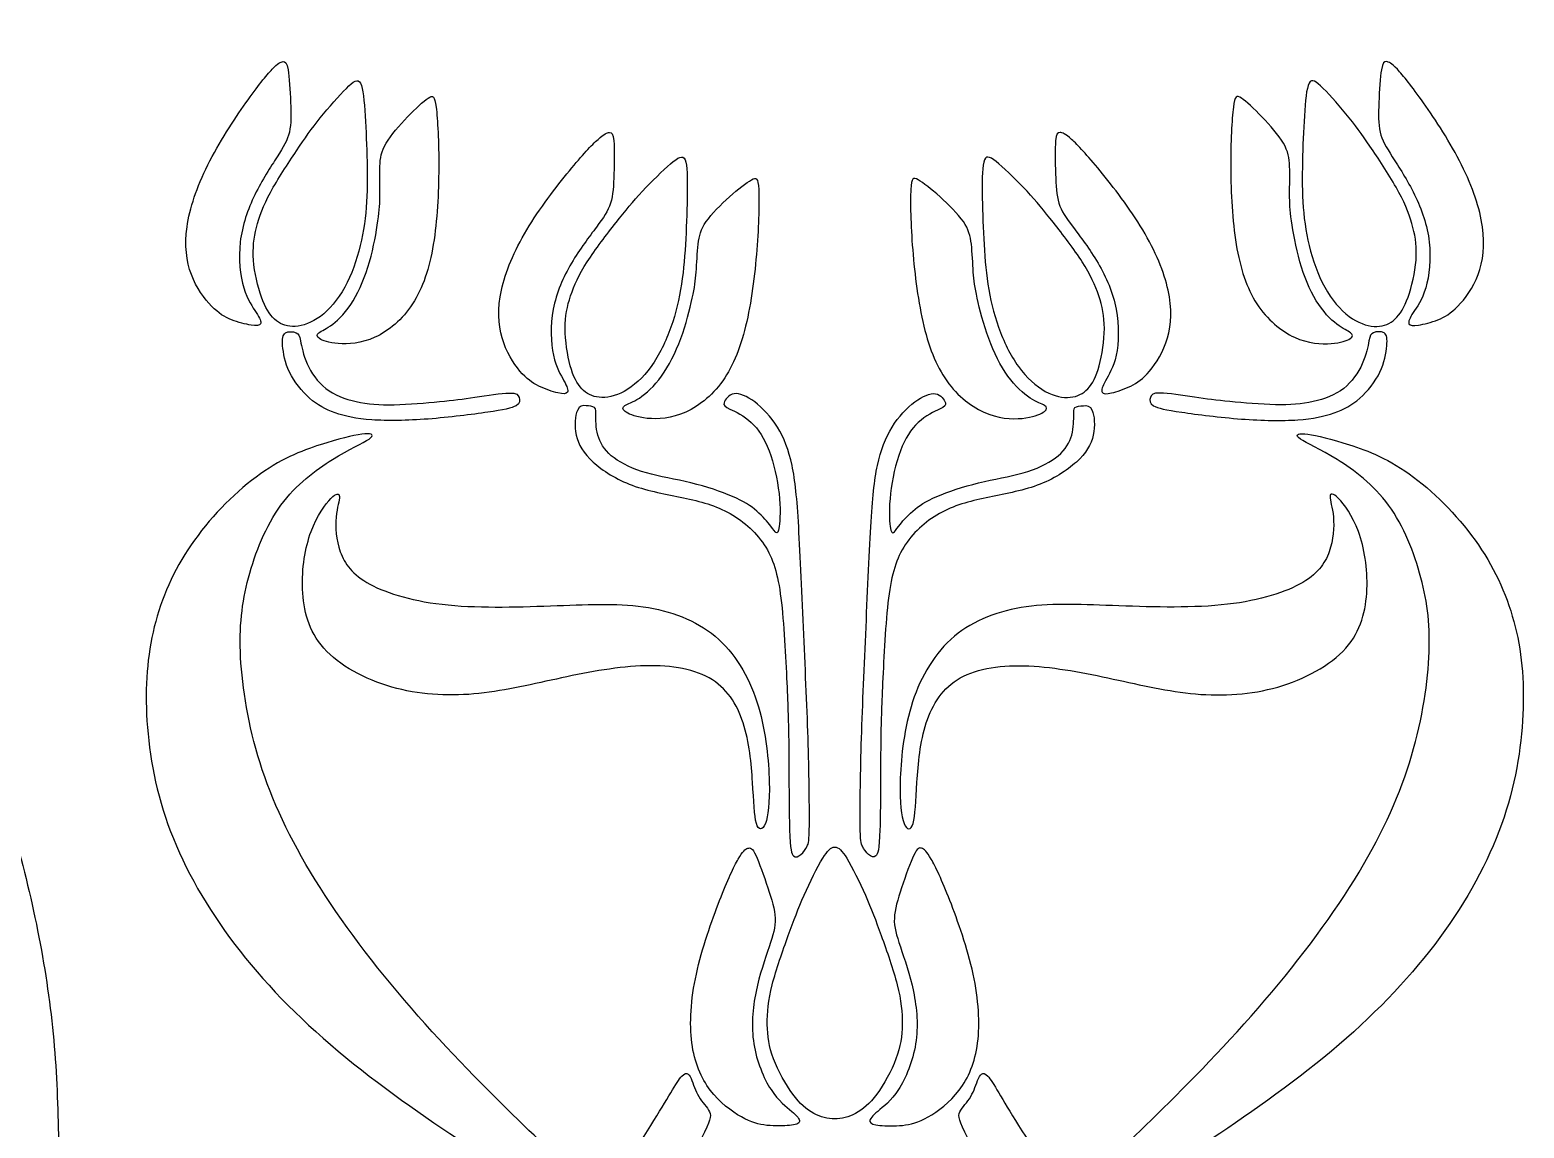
# Model space of a CAD drawing. Header units: millimetres. Extents: x -100 to 100, y -108 to 99.
# Drawn here: x -25.76 to -4.62, y 47.65 to 63.18 of the extents above; entities that cross this region are included whole.
import ezdxf

# ---------------------------------------------------------------- set-up
doc = ezdxf.new("R2010")
doc.units = ezdxf.units.MM
doc.header["$MEASUREMENT"] = 0

msp = doc.modelspace()

# ---------------------------------------------------------------- linework, layer by layer
at = {"color": 5, "linetype": 'ByBlock', "lineweight": -2}
msp.add_rational_spline([(-25.348, 47.388), (-25.348, 63.184), (-41.145, 63.184), (-56.941, 63.184), (-56.941, 47.388), (-56.941, 31.591), (-41.145, 31.591), (-25.348, 31.591), (-25.348, 47.388)], [1, 0.707106781187, 1, 0.707106781187, 1, 0.707106781187, 1, 0.707106781187, 1], degree=2, knots=[0, 0, 0, 80.453675, 80.453675, 160.907349, 160.907349, 241.361024, 241.361024, 321.814698, 321.814698, 321.814698], dxfattribs=at)
for points, knots in [([(-22.702, 62.152), (-22.869, 61.913), (-23.083, 61.588), (-23.24, 61.274), (-23.397, 60.961), (-23.497, 60.66), (-23.534, 60.398), (-23.571, 60.136), (-23.544, 59.914), (-23.473, 59.725), (-23.403, 59.536), (-23.288, 59.38), (-23.188, 59.277), (-23.087, 59.174), (-23.001, 59.123), (-22.905, 59.085), (-22.81, 59.047), (-22.705, 59.021), (-22.629, 59.01), (-22.554, 58.998), (-22.507, 59.001), (-22.495, 59.029), (-22.483, 59.056), (-22.506, 59.109), (-22.605, 59.262), (-22.681, 59.362), (-22.732, 59.534), (-22.783, 59.706), (-22.808, 59.949), (-22.755, 60.419), (-22.675, 60.645), (-22.574, 60.853), (-22.473, 61.06), (-22.35, 61.248), (-22.26, 61.389), (-22.17, 61.53), (-22.114, 61.623), (-22.087, 61.739), (-22.06, 61.855), (-22.063, 61.994), (-22.077, 62.325), (-22.088, 62.517), (-22.122, 62.724), (-22.145, 62.738), (-22.177, 62.735), (-22.208, 62.733), (-22.249, 62.713), (-22.331, 62.627), (-22.412, 62.542), (-22.534, 62.39), (-22.702, 62.152)], [0, 0, 0, 0, 0.052632, 0.052632, 0.052632, 0.105263, 0.105263, 0.105263, 0.157895, 0.157895, 0.157895, 0.210526, 0.210526, 0.210526, 0.263158, 0.263158, 0.263158, 0.315789, 0.315789, 0.315789, 0.368421, 0.368421, 0.368421, 0.421053, 0.421053, 0.473684, 0.473684, 0.473684, 0.526316, 0.526316, 0.578947, 0.578947, 0.578947, 0.631579, 0.631579, 0.631579, 0.684211, 0.684211, 0.684211, 0.736842, 0.736842, 0.789474, 0.789474, 0.842105, 0.842105, 0.842105, 0.894737, 0.894737, 0.894737, 1, 1, 1, 1]), ([(-6.046, 62.152), (-5.878, 61.913), (-5.665, 61.588), (-5.508, 61.274), (-5.351, 60.961), (-5.25, 60.66), (-5.213, 60.398), (-5.177, 60.136), (-5.203, 59.914), (-5.274, 59.725), (-5.345, 59.536), (-5.46, 59.38), (-5.56, 59.277), (-5.66, 59.174), (-5.747, 59.123), (-5.938, 59.047), (-6.043, 59.021), (-6.118, 59.01), (-6.194, 58.998), (-6.241, 59.001), (-6.253, 59.029), (-6.265, 59.056), (-6.242, 59.109), (-6.193, 59.185), (-6.143, 59.262), (-6.067, 59.362), (-5.965, 59.706), (-5.939, 59.949), (-5.966, 60.184), (-5.993, 60.419), (-6.072, 60.645), (-6.173, 60.853), (-6.275, 61.06), (-6.398, 61.248), (-6.488, 61.389), (-6.577, 61.53), (-6.634, 61.623), (-6.661, 61.739), (-6.688, 61.855), (-6.685, 61.994), (-6.671, 62.325), (-6.659, 62.517), (-6.643, 62.621), (-6.626, 62.724), (-6.603, 62.738), (-6.571, 62.735), (-6.539, 62.733), (-6.498, 62.713), (-6.417, 62.627), (-6.335, 62.542), (-6.214, 62.39), (-6.046, 62.152)], [0, 0, 0, 0, 0.052632, 0.052632, 0.052632, 0.105263, 0.105263, 0.105263, 0.157895, 0.157895, 0.157895, 0.210526, 0.210526, 0.210526, 0.263158, 0.263158, 0.315789, 0.315789, 0.315789, 0.368421, 0.368421, 0.368421, 0.421053, 0.421053, 0.421053, 0.473684, 0.473684, 0.526316, 0.526316, 0.526316, 0.578947, 0.578947, 0.578947, 0.631579, 0.631579, 0.631579, 0.684211, 0.684211, 0.684211, 0.736842, 0.736842, 0.789474, 0.789474, 0.789474, 0.842105, 0.842105, 0.842105, 0.894737, 0.894737, 0.894737, 1, 1, 1, 1]), ([(-21.988, 61.472), (-22.108, 61.293), (-22.252, 61.074), (-22.354, 60.886), (-22.455, 60.698), (-22.513, 60.541), (-22.551, 60.391), (-22.589, 60.241), (-22.608, 60.098), (-22.594, 59.926), (-22.581, 59.754), (-22.535, 59.553), (-22.429, 59.256), (-22.369, 59.16), (-22.297, 59.094), (-22.226, 59.028), (-22.144, 58.993), (-22.042, 58.991), (-21.94, 58.988), (-21.818, 59.02), (-21.571, 59.181), (-21.445, 59.311), (-21.342, 59.479), (-21.239, 59.646), (-21.16, 59.852), (-21.104, 60.056), (-21.048, 60.261), (-21.016, 60.464), (-21, 60.674), (-20.983, 60.883), (-20.983, 61.098), (-20.988, 61.318), (-20.993, 61.538), (-21.003, 61.763), (-21.016, 61.968), (-21.029, 62.174), (-21.044, 62.359), (-21.082, 62.43), (-21.119, 62.502), (-21.179, 62.459), (-21.281, 62.357), (-21.384, 62.254), (-21.529, 62.091), (-21.65, 61.941), (-21.771, 61.79), (-21.868, 61.651), (-21.988, 61.472)], [0, 0, 0, 0, 0.058824, 0.058824, 0.058824, 0.117647, 0.117647, 0.117647, 0.176471, 0.176471, 0.176471, 0.235294, 0.235294, 0.294118, 0.294118, 0.294118, 0.352941, 0.352941, 0.352941, 0.411765, 0.411765, 0.470588, 0.470588, 0.470588, 0.529412, 0.529412, 0.529412, 0.588235, 0.588235, 0.588235, 0.647059, 0.647059, 0.647059, 0.705882, 0.705882, 0.705882, 0.764706, 0.764706, 0.764706, 0.823529, 0.823529, 0.823529, 0.882353, 0.882353, 0.882353, 1, 1, 1, 1]), ([(-6.76, 61.472), (-6.639, 61.293), (-6.495, 61.074), (-6.394, 60.886), (-6.293, 60.698), (-6.235, 60.541), (-6.197, 60.391), (-6.158, 60.241), (-6.14, 60.098), (-6.153, 59.926), (-6.167, 59.754), (-6.212, 59.553), (-6.265, 59.405), (-6.318, 59.256), (-6.379, 59.16), (-6.451, 59.094), (-6.522, 59.028), (-6.604, 58.993), (-6.706, 58.991), (-6.808, 58.988), (-6.93, 59.02), (-7.053, 59.1), (-7.177, 59.181), (-7.303, 59.311), (-7.406, 59.479), (-7.508, 59.646), (-7.587, 59.852), (-7.643, 60.056), (-7.699, 60.261), (-7.732, 60.464), (-7.748, 60.674), (-7.764, 60.883), (-7.764, 61.098), (-7.759, 61.318), (-7.754, 61.538), (-7.744, 61.763), (-7.732, 61.968), (-7.719, 62.174), (-7.703, 62.359), (-7.628, 62.502), (-7.569, 62.459), (-7.466, 62.357), (-7.364, 62.254), (-7.218, 62.091), (-7.097, 61.941), (-6.976, 61.79), (-6.88, 61.651), (-6.76, 61.472)], [0, 0, 0, 0, 0.058824, 0.058824, 0.058824, 0.117647, 0.117647, 0.117647, 0.176471, 0.176471, 0.176471, 0.235294, 0.235294, 0.235294, 0.294118, 0.294118, 0.294118, 0.352941, 0.352941, 0.352941, 0.411765, 0.411765, 0.411765, 0.470588, 0.470588, 0.470588, 0.529412, 0.529412, 0.529412, 0.588235, 0.588235, 0.588235, 0.647059, 0.647059, 0.647059, 0.705882, 0.705882, 0.705882, 0.764706, 0.764706, 0.823529, 0.823529, 0.823529, 0.882353, 0.882353, 0.882353, 1, 1, 1, 1]), ([(-20.834, 60.486), (-20.856, 60.33), (-20.894, 60.11), (-20.953, 59.905), (-21.011, 59.699), (-21.091, 59.506), (-21.184, 59.354), (-21.277, 59.202), (-21.385, 59.09), (-21.474, 59.022), (-21.563, 58.953), (-21.634, 58.928), (-21.669, 58.901), (-21.705, 58.875), (-21.705, 58.848), (-21.662, 58.819), (-21.619, 58.789), (-21.532, 58.756), (-21.395, 58.747), (-21.258, 58.737), (-21.07, 58.749), (-20.877, 58.837), (-20.685, 58.925), (-20.488, 59.087), (-20.344, 59.31), (-20.199, 59.532), (-20.107, 59.813), (-20.051, 60.15), (-19.996, 60.487), (-19.976, 60.879), (-19.974, 61.237), (-19.973, 61.596), (-19.99, 61.922), (-20.011, 62.089), (-20.032, 62.256), (-20.058, 62.264), (-20.125, 62.219), (-20.192, 62.174), (-20.301, 62.074), (-20.416, 61.955), (-20.53, 61.835), (-20.651, 61.695), (-20.719, 61.58), (-20.787, 61.465), (-20.802, 61.374), (-20.807, 61.253), (-20.812, 61.132), (-20.806, 60.981), (-20.806, 60.858), (-20.806, 60.736), (-20.812, 60.642), (-20.834, 60.486)], [0, 0, 0, 0, 0.055556, 0.055556, 0.055556, 0.111111, 0.111111, 0.111111, 0.166667, 0.166667, 0.166667, 0.222222, 0.222222, 0.222222, 0.277778, 0.277778, 0.277778, 0.333333, 0.333333, 0.333333, 0.388889, 0.388889, 0.388889, 0.444444, 0.444444, 0.444444, 0.5, 0.5, 0.5, 0.555556, 0.555556, 0.555556, 0.611111, 0.611111, 0.611111, 0.666667, 0.666667, 0.666667, 0.722222, 0.722222, 0.722222, 0.777778, 0.777778, 0.777778, 0.833333, 0.833333, 0.833333, 0.888889, 0.888889, 0.888889, 1, 1, 1, 1]), ([(-7.914, 60.486), (-7.892, 60.33), (-7.854, 60.11), (-7.795, 59.905), (-7.736, 59.699), (-7.657, 59.506), (-7.563, 59.354), (-7.47, 59.202), (-7.363, 59.09), (-7.273, 59.022), (-7.184, 58.953), (-7.114, 58.928), (-7.078, 58.901), (-7.043, 58.875), (-7.043, 58.848), (-7.086, 58.819), (-7.129, 58.789), (-7.215, 58.756), (-7.353, 58.747), (-7.49, 58.737), (-7.678, 58.749), (-7.871, 58.837), (-8.063, 58.925), (-8.26, 59.087), (-8.404, 59.31), (-8.548, 59.532), (-8.64, 59.813), (-8.752, 60.487), (-8.772, 60.879), (-8.773, 61.237), (-8.775, 61.596), (-8.758, 61.922), (-8.715, 62.256), (-8.69, 62.264), (-8.623, 62.219), (-8.555, 62.174), (-8.446, 62.074), (-8.332, 61.955), (-8.217, 61.835), (-8.097, 61.695), (-8.029, 61.58), (-7.961, 61.465), (-7.946, 61.374), (-7.941, 61.253), (-7.936, 61.132), (-7.941, 60.981), (-7.941, 60.858), (-7.941, 60.736), (-7.936, 60.642), (-7.914, 60.486)], [0, 0, 0, 0, 0.055556, 0.055556, 0.055556, 0.111111, 0.111111, 0.111111, 0.166667, 0.166667, 0.166667, 0.222222, 0.222222, 0.222222, 0.277778, 0.277778, 0.277778, 0.333333, 0.333333, 0.333333, 0.388889, 0.388889, 0.388889, 0.444444, 0.444444, 0.444444, 0.5, 0.5, 0.555556, 0.555556, 0.555556, 0.611111, 0.611111, 0.666667, 0.666667, 0.666667, 0.722222, 0.722222, 0.722222, 0.777778, 0.777778, 0.777778, 0.833333, 0.833333, 0.833333, 0.888889, 0.888889, 0.888889, 1, 1, 1, 1]), ([(-18.127, 61.19), (-18.312, 60.965), (-18.55, 60.656), (-18.73, 60.355), (-18.91, 60.054), (-19.032, 59.761), (-19.089, 59.503), (-19.145, 59.245), (-19.135, 59.021), (-19.078, 58.828), (-19.022, 58.634), (-18.919, 58.47), (-18.827, 58.36), (-18.734, 58.249), (-18.652, 58.192), (-18.56, 58.147), (-18.467, 58.102), (-18.365, 58.068), (-18.29, 58.051), (-18.215, 58.034), (-18.169, 58.034), (-18.155, 58.06), (-18.14, 58.087), (-18.159, 58.141), (-18.247, 58.301), (-18.315, 58.407), (-18.353, 58.582), (-18.391, 58.757), (-18.398, 59.002), (-18.354, 59.234), (-18.31, 59.466), (-18.214, 59.686), (-18.097, 59.885), (-17.981, 60.084), (-17.844, 60.263), (-17.744, 60.396), (-17.644, 60.53), (-17.581, 60.619), (-17.545, 60.733), (-17.51, 60.846), (-17.502, 60.985), (-17.497, 61.15), (-17.491, 61.316), (-17.488, 61.509), (-17.498, 61.613), (-17.507, 61.717), (-17.528, 61.733), (-17.592, 61.732), (-17.635, 61.716), (-17.722, 61.636), (-17.81, 61.557), (-17.942, 61.415), (-18.127, 61.19)], [0, 0, 0, 0, 0.052632, 0.052632, 0.052632, 0.105263, 0.105263, 0.105263, 0.157895, 0.157895, 0.157895, 0.210526, 0.210526, 0.210526, 0.263158, 0.263158, 0.263158, 0.315789, 0.315789, 0.315789, 0.368421, 0.368421, 0.368421, 0.421053, 0.421053, 0.473684, 0.473684, 0.473684, 0.526316, 0.526316, 0.526316, 0.578947, 0.578947, 0.578947, 0.631579, 0.631579, 0.631579, 0.684211, 0.684211, 0.684211, 0.736842, 0.736842, 0.736842, 0.789474, 0.789474, 0.789474, 0.842105, 0.842105, 0.894737, 0.894737, 0.894737, 1, 1, 1, 1]), ([(-10.62, 61.19), (-10.435, 60.965), (-10.198, 60.656), (-10.018, 60.355), (-9.838, 60.054), (-9.715, 59.761), (-9.659, 59.503), (-9.603, 59.245), (-9.613, 59.021), (-9.669, 58.828), (-9.726, 58.634), (-9.828, 58.47), (-9.921, 58.36), (-10.013, 58.249), (-10.096, 58.192), (-10.188, 58.147), (-10.28, 58.102), (-10.383, 58.068), (-10.458, 58.051), (-10.532, 58.034), (-10.579, 58.034), (-10.593, 58.06), (-10.607, 58.087), (-10.588, 58.141), (-10.545, 58.221), (-10.501, 58.301), (-10.432, 58.407), (-10.394, 58.582), (-10.357, 58.757), (-10.349, 59.002), (-10.394, 59.234), (-10.438, 59.466), (-10.534, 59.686), (-10.65, 59.885), (-10.767, 60.084), (-10.903, 60.263), (-11.004, 60.396), (-11.104, 60.53), (-11.167, 60.619), (-11.203, 60.733), (-11.238, 60.846), (-11.246, 60.985), (-11.251, 61.15), (-11.256, 61.316), (-11.259, 61.509), (-11.25, 61.613), (-11.241, 61.717), (-11.219, 61.733), (-11.155, 61.732), (-11.113, 61.716), (-11.025, 61.636), (-10.938, 61.557), (-10.805, 61.415), (-10.62, 61.19)], [0, 0, 0, 0, 0.052632, 0.052632, 0.052632, 0.105263, 0.105263, 0.105263, 0.157895, 0.157895, 0.157895, 0.210526, 0.210526, 0.210526, 0.263158, 0.263158, 0.263158, 0.315789, 0.315789, 0.315789, 0.368421, 0.368421, 0.368421, 0.421053, 0.421053, 0.421053, 0.473684, 0.473684, 0.473684, 0.526316, 0.526316, 0.526316, 0.578947, 0.578947, 0.578947, 0.631579, 0.631579, 0.631579, 0.684211, 0.684211, 0.684211, 0.736842, 0.736842, 0.736842, 0.789474, 0.789474, 0.789474, 0.842105, 0.842105, 0.894737, 0.894737, 0.894737, 1, 1, 1, 1]), ([(-17.466, 60.459), (-17.6, 60.29), (-17.76, 60.082), (-17.875, 59.902), (-17.99, 59.722), (-18.059, 59.569), (-18.109, 59.423), (-18.158, 59.276), (-18.187, 59.135), (-18.187, 58.962), (-18.186, 58.79), (-18.156, 58.586), (-18.114, 58.434), (-18.072, 58.282), (-18.019, 58.181), (-17.952, 58.11), (-17.886, 58.04), (-17.807, 57.998), (-17.705, 57.988), (-17.604, 57.979), (-17.48, 58.001), (-17.221, 58.143), (-17.086, 58.263), (-16.856, 58.582), (-16.762, 58.781), (-16.691, 58.981), (-16.62, 59.181), (-16.572, 59.381), (-16.541, 59.589), (-16.509, 59.797), (-16.493, 60.011), (-16.481, 60.231), (-16.47, 60.451), (-16.463, 60.676), (-16.46, 60.881), (-16.457, 61.087), (-16.459, 61.273), (-16.491, 61.347), (-16.523, 61.421), (-16.586, 61.383), (-16.696, 61.288), (-16.806, 61.194), (-16.963, 61.042), (-17.095, 60.901), (-17.227, 60.76), (-17.333, 60.629), (-17.466, 60.459)], [0, 0, 0, 0, 0.058824, 0.058824, 0.058824, 0.117647, 0.117647, 0.117647, 0.176471, 0.176471, 0.176471, 0.235294, 0.235294, 0.235294, 0.294118, 0.294118, 0.294118, 0.352941, 0.352941, 0.352941, 0.411765, 0.411765, 0.470588, 0.470588, 0.529412, 0.529412, 0.529412, 0.588235, 0.588235, 0.588235, 0.647059, 0.647059, 0.647059, 0.705882, 0.705882, 0.705882, 0.764706, 0.764706, 0.764706, 0.823529, 0.823529, 0.823529, 0.882353, 0.882353, 0.882353, 1, 1, 1, 1]), ([(-11.281, 60.459), (-11.148, 60.29), (-10.988, 60.082), (-10.873, 59.902), (-10.758, 59.722), (-10.688, 59.569), (-10.639, 59.423), (-10.59, 59.276), (-10.561, 59.135), (-10.561, 58.962), (-10.562, 58.79), (-10.592, 58.586), (-10.634, 58.434), (-10.675, 58.282), (-10.729, 58.181), (-10.795, 58.11), (-10.862, 58.04), (-10.941, 57.998), (-11.042, 57.988), (-11.144, 57.979), (-11.267, 58.001), (-11.526, 58.143), (-11.662, 58.263), (-11.776, 58.423), (-11.891, 58.582), (-11.986, 58.781), (-12.057, 58.981), (-12.128, 59.181), (-12.175, 59.381), (-12.207, 59.589), (-12.239, 59.797), (-12.255, 60.011), (-12.267, 60.231), (-12.278, 60.451), (-12.285, 60.676), (-12.288, 60.881), (-12.29, 61.087), (-12.288, 61.273), (-12.224, 61.421), (-12.162, 61.383), (-12.052, 61.288), (-11.942, 61.194), (-11.785, 61.042), (-11.653, 60.901), (-11.521, 60.76), (-11.414, 60.629), (-11.281, 60.459)], [0, 0, 0, 0, 0.058824, 0.058824, 0.058824, 0.117647, 0.117647, 0.117647, 0.176471, 0.176471, 0.176471, 0.235294, 0.235294, 0.235294, 0.294118, 0.294118, 0.294118, 0.352941, 0.352941, 0.352941, 0.411765, 0.411765, 0.470588, 0.470588, 0.470588, 0.529412, 0.529412, 0.529412, 0.588235, 0.588235, 0.588235, 0.647059, 0.647059, 0.647059, 0.705882, 0.705882, 0.705882, 0.764706, 0.764706, 0.823529, 0.823529, 0.823529, 0.882353, 0.882353, 0.882353, 1, 1, 1, 1]), ([(-16.389, 59.39), (-16.423, 59.235), (-16.477, 59.019), (-16.551, 58.819), (-16.625, 58.618), (-16.719, 58.432), (-16.823, 58.287), (-16.928, 58.142), (-17.043, 58.039), (-17.137, 57.977), (-17.231, 57.915), (-17.304, 57.895), (-17.341, 57.872), (-17.378, 57.848), (-17.38, 57.821), (-17.339, 57.789), (-17.298, 57.756), (-17.215, 57.717), (-17.079, 57.697), (-16.943, 57.677), (-16.754, 57.675), (-16.357, 57.821), (-16.149, 57.969), (-15.988, 58.18), (-15.828, 58.39), (-15.715, 58.664), (-15.553, 59.328), (-15.504, 59.717), (-15.448, 60.432), (-15.44, 60.758), (-15.449, 60.926), (-15.458, 61.094), (-15.483, 61.105), (-15.553, 61.064), (-15.623, 61.024), (-15.74, 60.934), (-15.863, 60.823), (-15.986, 60.712), (-16.116, 60.582), (-16.269, 60.362), (-16.291, 60.273), (-16.305, 60.152), (-16.319, 60.032), (-16.325, 59.881), (-16.334, 59.759), (-16.343, 59.637), (-16.356, 59.544), (-16.389, 59.39)], [0, 0, 0, 0, 0.055556, 0.055556, 0.055556, 0.111111, 0.111111, 0.111111, 0.166667, 0.166667, 0.166667, 0.222222, 0.222222, 0.222222, 0.277778, 0.277778, 0.277778, 0.333333, 0.333333, 0.333333, 0.388889, 0.388889, 0.444444, 0.444444, 0.444444, 0.5, 0.5, 0.555556, 0.555556, 0.611111, 0.611111, 0.611111, 0.666667, 0.666667, 0.666667, 0.722222, 0.722222, 0.722222, 0.777778, 0.777778, 0.833333, 0.833333, 0.833333, 0.888889, 0.888889, 0.888889, 1, 1, 1, 1]), ([(-12.358, 59.39), (-12.325, 59.235), (-12.27, 59.019), (-12.196, 58.819), (-12.122, 58.618), (-12.029, 58.432), (-11.925, 58.287), (-11.82, 58.142), (-11.704, 58.039), (-11.61, 57.977), (-11.516, 57.915), (-11.444, 57.895), (-11.407, 57.872), (-11.37, 57.848), (-11.368, 57.821), (-11.408, 57.789), (-11.449, 57.756), (-11.533, 57.717), (-11.669, 57.697), (-11.805, 57.677), (-11.994, 57.675), (-12.391, 57.821), (-12.599, 57.969), (-12.759, 58.18), (-12.92, 58.39), (-13.033, 58.664), (-13.113, 58.996), (-13.194, 59.328), (-13.243, 59.717), (-13.3, 60.432), (-13.307, 60.758), (-13.298, 60.926), (-13.29, 61.094), (-13.265, 61.105), (-13.195, 61.064), (-13.124, 61.024), (-13.008, 60.934), (-12.885, 60.823), (-12.762, 60.712), (-12.631, 60.582), (-12.555, 60.472), (-12.479, 60.362), (-12.456, 60.273), (-12.442, 60.152), (-12.428, 60.032), (-12.423, 59.881), (-12.414, 59.759), (-12.404, 59.637), (-12.392, 59.544), (-12.358, 59.39)], [0, 0, 0, 0, 0.055556, 0.055556, 0.055556, 0.111111, 0.111111, 0.111111, 0.166667, 0.166667, 0.166667, 0.222222, 0.222222, 0.222222, 0.277778, 0.277778, 0.277778, 0.333333, 0.333333, 0.333333, 0.388889, 0.388889, 0.444444, 0.444444, 0.444444, 0.5, 0.5, 0.5, 0.555556, 0.555556, 0.611111, 0.611111, 0.611111, 0.666667, 0.666667, 0.666667, 0.722222, 0.722222, 0.722222, 0.777778, 0.777778, 0.777778, 0.833333, 0.833333, 0.833333, 0.888889, 0.888889, 0.888889, 1, 1, 1, 1]), ([(-19.963, 57.928), (-20.154, 57.909), (-20.399, 57.888), (-20.606, 57.883), (-20.812, 57.879), (-20.981, 57.892), (-21.141, 57.927), (-21.3, 57.963), (-21.452, 58.021), (-21.571, 58.114), (-21.691, 58.208), (-21.779, 58.336), (-21.835, 58.462), (-21.89, 58.588), (-21.915, 58.711), (-21.93, 58.785), (-21.946, 58.86), (-21.953, 58.885), (-21.992, 58.902), (-22.032, 58.918), (-22.104, 58.925), (-22.144, 58.899), (-22.183, 58.873), (-22.19, 58.813), (-22.182, 58.715), (-22.173, 58.616), (-22.149, 58.479), (-22.084, 58.343), (-22.018, 58.208), (-21.91, 58.073), (-21.8, 57.975), (-21.69, 57.878), (-21.576, 57.817), (-21.439, 57.769), (-21.302, 57.721), (-21.141, 57.685), (-20.702, 57.654), (-20.425, 57.659), (-20.125, 57.681), (-19.825, 57.704), (-19.502, 57.745), (-19.281, 57.777), (-19.059, 57.81), (-18.939, 57.834), (-18.881, 57.869), (-18.823, 57.903), (-18.827, 57.949), (-18.838, 57.985), (-18.85, 58.022), (-18.868, 58.05), (-18.979, 58.048), (-19.089, 58.046), (-19.291, 58.014), (-19.462, 57.989), (-19.632, 57.964), (-19.771, 57.947), (-19.963, 57.928)], [0, 0, 0, 0, 0.05, 0.05, 0.05, 0.1, 0.1, 0.1, 0.15, 0.15, 0.15, 0.2, 0.2, 0.2, 0.25, 0.25, 0.25, 0.3, 0.3, 0.3, 0.35, 0.35, 0.35, 0.4, 0.4, 0.4, 0.45, 0.45, 0.45, 0.5, 0.5, 0.5, 0.55, 0.55, 0.55, 0.6, 0.6, 0.65, 0.65, 0.65, 0.7, 0.7, 0.7, 0.75, 0.75, 0.75, 0.8, 0.8, 0.8, 0.85, 0.85, 0.85, 0.9, 0.9, 0.9, 1, 1, 1, 1]), ([(-8.785, 57.928), (-8.593, 57.909), (-8.348, 57.888), (-8.142, 57.883), (-7.935, 57.879), (-7.767, 57.892), (-7.607, 57.927), (-7.447, 57.963), (-7.296, 58.021), (-7.176, 58.114), (-7.057, 58.208), (-6.969, 58.336), (-6.913, 58.462), (-6.857, 58.588), (-6.833, 58.711), (-6.818, 58.785), (-6.802, 58.86), (-6.795, 58.885), (-6.716, 58.918), (-6.644, 58.925), (-6.604, 58.899), (-6.564, 58.873), (-6.557, 58.813), (-6.566, 58.715), (-6.574, 58.616), (-6.598, 58.479), (-6.664, 58.343), (-6.73, 58.208), (-6.837, 58.073), (-6.948, 57.975), (-7.058, 57.878), (-7.171, 57.817), (-7.309, 57.769), (-7.446, 57.721), (-7.607, 57.685), (-8.046, 57.654), (-8.323, 57.659), (-8.623, 57.681), (-8.923, 57.704), (-9.246, 57.745), (-9.467, 57.777), (-9.688, 57.81), (-9.809, 57.834), (-9.867, 57.869), (-9.925, 57.903), (-9.92, 57.949), (-9.909, 57.985), (-9.898, 58.022), (-9.879, 58.05), (-9.769, 58.048), (-9.659, 58.046), (-9.456, 58.014), (-9.286, 57.989), (-9.115, 57.964), (-8.977, 57.947), (-8.785, 57.928)], [0, 0, 0, 0, 0.05, 0.05, 0.05, 0.1, 0.1, 0.1, 0.15, 0.15, 0.15, 0.2, 0.2, 0.2, 0.25, 0.25, 0.25, 0.3, 0.3, 0.35, 0.35, 0.35, 0.4, 0.4, 0.4, 0.45, 0.45, 0.45, 0.5, 0.5, 0.5, 0.55, 0.55, 0.55, 0.6, 0.6, 0.65, 0.65, 0.65, 0.7, 0.7, 0.7, 0.75, 0.75, 0.75, 0.8, 0.8, 0.8, 0.85, 0.85, 0.85, 0.9, 0.9, 0.9, 1, 1, 1, 1]), ([(-15.049, 53.887), (-15.063, 54.226), (-15.086, 54.72), (-15.127, 55.08), (-15.168, 55.441), (-15.228, 55.669), (-15.469, 56.064), (-15.652, 56.231), (-16.055, 56.457), (-16.276, 56.517), (-16.515, 56.568), (-16.754, 56.619), (-17.012, 56.661), (-17.237, 56.744), (-17.463, 56.827), (-17.657, 56.95), (-17.926, 57.196), (-18.001, 57.319), (-18.031, 57.453), (-18.06, 57.586), (-18.045, 57.731), (-18.014, 57.802), (-17.984, 57.874), (-17.939, 57.872), (-17.891, 57.869), (-17.844, 57.866), (-17.794, 57.862), (-17.772, 57.842), (-17.749, 57.823), (-17.753, 57.787), (-17.753, 57.712), (-17.753, 57.636), (-17.749, 57.52), (-17.712, 57.414), (-17.675, 57.309), (-17.606, 57.214), (-17.494, 57.13), (-17.381, 57.046), (-17.225, 56.972), (-17.037, 56.919), (-16.848, 56.865), (-16.626, 56.831), (-16.408, 56.778), (-16.19, 56.725), (-15.976, 56.652), (-15.819, 56.585), (-15.662, 56.517), (-15.561, 56.453), (-15.477, 56.379), (-15.392, 56.306), (-15.322, 56.222), (-15.28, 56.167), (-15.237, 56.112), (-15.222, 56.085), (-15.205, 56.074), (-15.188, 56.064), (-15.17, 56.07), (-15.158, 56.16), (-15.146, 56.251), (-15.14, 56.426), (-15.162, 56.627), (-15.185, 56.828), (-15.236, 57.054), (-15.303, 57.232), (-15.369, 57.409), (-15.451, 57.538), (-15.554, 57.632), (-15.658, 57.726), (-15.782, 57.786), (-15.856, 57.822), (-15.929, 57.858), (-15.952, 57.871), (-15.939, 57.912), (-15.925, 57.954), (-15.876, 58.025), (-15.798, 58.038), (-15.721, 58.05), (-15.617, 58.005), (-15.506, 57.922), (-15.395, 57.838), (-15.277, 57.716), (-15.184, 57.567), (-15.092, 57.417), (-15.024, 57.238), (-14.978, 57.025), (-14.932, 56.811), (-14.908, 56.562), (-14.86, 55.747), (-14.836, 55.181), (-14.812, 54.633), (-14.788, 54.086), (-14.763, 53.557), (-14.749, 53.078), (-14.735, 52.599), (-14.731, 52.17), (-14.733, 51.94), (-14.735, 51.71), (-14.744, 51.679), (-14.764, 51.639), (-14.785, 51.6), (-14.817, 51.552), (-14.853, 51.521), (-14.888, 51.491), (-14.926, 51.478), (-14.955, 51.502), (-14.984, 51.526), (-15.004, 51.587), (-15.013, 51.873), (-15.022, 52.159), (-15.021, 52.669), (-15.024, 53.017), (-15.027, 53.364), (-15.034, 53.548), (-15.049, 53.887)], [0, 0, 0, 0, 0.025, 0.025, 0.025, 0.05, 0.05, 0.075, 0.075, 0.1, 0.1, 0.1, 0.125, 0.125, 0.125, 0.15, 0.15, 0.175, 0.175, 0.175, 0.2, 0.2, 0.2, 0.225, 0.225, 0.225, 0.25, 0.25, 0.25, 0.275, 0.275, 0.275, 0.3, 0.3, 0.3, 0.325, 0.325, 0.325, 0.35, 0.35, 0.35, 0.375, 0.375, 0.375, 0.4, 0.4, 0.4, 0.425, 0.425, 0.425, 0.45, 0.45, 0.45, 0.475, 0.475, 0.475, 0.5, 0.5, 0.5, 0.525, 0.525, 0.525, 0.55, 0.55, 0.55, 0.575, 0.575, 0.575, 0.6, 0.6, 0.6, 0.625, 0.625, 0.625, 0.65, 0.65, 0.65, 0.675, 0.675, 0.675, 0.7, 0.7, 0.7, 0.725, 0.725, 0.725, 0.75, 0.75, 0.775, 0.775, 0.775, 0.8, 0.8, 0.8, 0.825, 0.825, 0.825, 0.85, 0.85, 0.85, 0.875, 0.875, 0.875, 0.9, 0.9, 0.9, 0.925, 0.925, 0.925, 0.95, 0.95, 0.95, 1, 1, 1, 1]), ([(-13.699, 53.887), (-13.684, 54.226), (-13.662, 54.72), (-13.621, 55.08), (-13.579, 55.441), (-13.52, 55.669), (-13.278, 56.064), (-13.096, 56.231), (-12.894, 56.344), (-12.692, 56.457), (-12.472, 56.517), (-12.232, 56.568), (-11.993, 56.619), (-11.736, 56.661), (-11.51, 56.744), (-11.284, 56.827), (-11.091, 56.95), (-10.822, 57.196), (-10.747, 57.319), (-10.717, 57.453), (-10.687, 57.586), (-10.703, 57.731), (-10.733, 57.802), (-10.764, 57.874), (-10.809, 57.872), (-10.856, 57.869), (-10.904, 57.866), (-10.953, 57.862), (-10.976, 57.842), (-10.999, 57.823), (-10.994, 57.787), (-10.994, 57.712), (-10.994, 57.636), (-10.999, 57.52), (-11.035, 57.414), (-11.072, 57.309), (-11.142, 57.214), (-11.254, 57.13), (-11.367, 57.046), (-11.522, 56.972), (-11.711, 56.919), (-11.9, 56.865), (-12.122, 56.831), (-12.558, 56.725), (-12.772, 56.652), (-12.929, 56.585), (-13.086, 56.517), (-13.186, 56.453), (-13.271, 56.379), (-13.356, 56.306), (-13.425, 56.222), (-13.468, 56.167), (-13.51, 56.112), (-13.526, 56.085), (-13.543, 56.074), (-13.56, 56.064), (-13.578, 56.07), (-13.59, 56.16), (-13.602, 56.251), (-13.608, 56.426), (-13.585, 56.627), (-13.563, 56.828), (-13.512, 57.054), (-13.379, 57.409), (-13.296, 57.538), (-13.193, 57.632), (-13.09, 57.726), (-12.965, 57.786), (-12.892, 57.822), (-12.818, 57.858), (-12.796, 57.871), (-12.809, 57.912), (-12.823, 57.954), (-12.872, 58.025), (-12.949, 58.038), (-13.026, 58.05), (-13.131, 58.005), (-13.242, 57.922), (-13.353, 57.838), (-13.471, 57.716), (-13.563, 57.567), (-13.656, 57.417), (-13.724, 57.238), (-13.77, 57.025), (-13.816, 56.811), (-13.84, 56.562), (-13.888, 55.747), (-13.912, 55.181), (-13.936, 54.633), (-13.96, 54.086), (-13.984, 53.557), (-13.998, 53.078), (-14.012, 52.599), (-14.017, 52.17), (-14.015, 51.94), (-14.012, 51.71), (-14.004, 51.679), (-13.983, 51.639), (-13.963, 51.6), (-13.93, 51.552), (-13.895, 51.521), (-13.86, 51.491), (-13.821, 51.478), (-13.792, 51.502), (-13.763, 51.526), (-13.744, 51.587), (-13.725, 52.159), (-13.727, 52.669), (-13.724, 53.017), (-13.721, 53.364), (-13.714, 53.548), (-13.699, 53.887)], [0, 0, 0, 0, 0.025, 0.025, 0.025, 0.05, 0.05, 0.075, 0.075, 0.075, 0.1, 0.1, 0.1, 0.125, 0.125, 0.125, 0.15, 0.15, 0.175, 0.175, 0.175, 0.2, 0.2, 0.2, 0.225, 0.225, 0.225, 0.25, 0.25, 0.25, 0.275, 0.275, 0.275, 0.3, 0.3, 0.3, 0.325, 0.325, 0.325, 0.35, 0.35, 0.35, 0.375, 0.375, 0.4, 0.4, 0.4, 0.425, 0.425, 0.425, 0.45, 0.45, 0.45, 0.475, 0.475, 0.475, 0.5, 0.5, 0.5, 0.525, 0.525, 0.525, 0.55, 0.55, 0.575, 0.575, 0.575, 0.6, 0.6, 0.6, 0.625, 0.625, 0.625, 0.65, 0.65, 0.65, 0.675, 0.675, 0.675, 0.7, 0.7, 0.7, 0.725, 0.725, 0.725, 0.75, 0.75, 0.775, 0.775, 0.775, 0.8, 0.8, 0.8, 0.825, 0.825, 0.825, 0.85, 0.85, 0.85, 0.875, 0.875, 0.875, 0.9, 0.9, 0.9, 0.925, 0.925, 0.95, 0.95, 0.95, 1, 1, 1, 1]), ([(-22.776, 54.31), (-22.754, 53.879), (-22.669, 53.352), (-22.502, 52.82), (-22.335, 52.288), (-22.086, 51.751), (-21.359, 50.579), (-20.88, 49.945), (-20.361, 49.348), (-19.842, 48.751), (-19.282, 48.191), (-18.853, 47.772), (-18.424, 47.353), (-18.127, 47.076), (-17.977, 46.919), (-17.827, 46.762), (-17.824, 46.725), (-17.848, 46.675), (-17.872, 46.626), (-17.923, 46.563), (-17.978, 46.542), (-18.034, 46.521), (-18.093, 46.541), (-18.392, 46.708), (-18.69, 46.875), (-19.228, 47.189), (-19.819, 47.579), (-20.411, 47.97), (-21.701, 48.904), (-22.629, 49.923), (-23.003, 50.447), (-23.376, 50.972), (-23.659, 51.513), (-23.839, 52.049), (-24.019, 52.585), (-24.095, 53.117), (-24.109, 53.594), (-24.123, 54.071), (-24.075, 54.493), (-23.956, 54.895), (-23.838, 55.296), (-23.648, 55.678), (-23.379, 56.036), (-23.11, 56.394), (-22.762, 56.728), (-22.109, 57.167), (-21.803, 57.272), (-21.558, 57.345), (-21.313, 57.419), (-21.129, 57.461), (-21.02, 57.47), (-20.912, 57.478), (-20.878, 57.453), (-20.96, 57.398), (-21.042, 57.342), (-21.24, 57.258), (-21.478, 57.11), (-21.715, 56.963), (-21.993, 56.754), (-22.206, 56.461), (-22.42, 56.168), (-22.57, 55.792), (-22.665, 55.435), (-22.759, 55.079), (-22.799, 54.742), (-22.776, 54.31)], [0, 0, 0, 0, 0.041667, 0.041667, 0.041667, 0.083333, 0.083333, 0.125, 0.125, 0.125, 0.166667, 0.166667, 0.166667, 0.208333, 0.208333, 0.208333, 0.25, 0.25, 0.25, 0.291667, 0.291667, 0.291667, 0.333333, 0.333333, 0.333333, 0.375, 0.375, 0.375, 0.416667, 0.458333, 0.458333, 0.458333, 0.5, 0.5, 0.5, 0.541667, 0.541667, 0.541667, 0.583333, 0.583333, 0.583333, 0.625, 0.625, 0.625, 0.666667, 0.666667, 0.708333, 0.708333, 0.708333, 0.75, 0.75, 0.75, 0.791667, 0.791667, 0.791667, 0.833333, 0.833333, 0.833333, 0.875, 0.875, 0.875, 0.916667, 0.916667, 0.916667, 1, 1, 1, 1]), ([(-5.971, 54.31), (-5.994, 53.879), (-6.079, 53.352), (-6.246, 52.82), (-6.413, 52.288), (-6.662, 51.751), (-7.025, 51.165), (-7.389, 50.579), (-7.867, 49.945), (-8.386, 49.348), (-8.906, 48.751), (-9.466, 48.191), (-9.895, 47.772), (-10.323, 47.353), (-10.621, 47.076), (-10.771, 46.919), (-10.921, 46.762), (-10.923, 46.725), (-10.899, 46.675), (-10.875, 46.626), (-10.824, 46.563), (-10.714, 46.521), (-10.655, 46.541), (-10.058, 46.875), (-9.52, 47.189), (-8.928, 47.579), (-8.337, 47.97), (-7.692, 48.437), (-6.582, 49.413), (-6.118, 49.923), (-5.745, 50.447), (-5.371, 50.972), (-5.088, 51.513), (-4.729, 52.585), (-4.652, 53.117), (-4.638, 53.594), (-4.624, 54.071), (-4.672, 54.493), (-4.791, 54.895), (-4.91, 55.296), (-5.1, 55.678), (-5.368, 56.036), (-5.637, 56.394), (-5.985, 56.728), (-6.312, 56.948), (-6.639, 57.167), (-6.945, 57.272), (-7.189, 57.345), (-7.434, 57.419), (-7.618, 57.461), (-7.727, 57.47), (-7.836, 57.478), (-7.87, 57.453), (-7.788, 57.398), (-7.706, 57.342), (-7.508, 57.258), (-7.27, 57.11), (-7.032, 56.963), (-6.755, 56.754), (-6.541, 56.461), (-6.328, 56.168), (-6.178, 55.792), (-6.083, 55.435), (-5.988, 55.079), (-5.949, 54.742), (-5.971, 54.31)], [0, 0, 0, 0, 0.041667, 0.041667, 0.041667, 0.083333, 0.083333, 0.083333, 0.125, 0.125, 0.125, 0.166667, 0.166667, 0.166667, 0.208333, 0.208333, 0.208333, 0.25, 0.25, 0.25, 0.291667, 0.291667, 0.333333, 0.333333, 0.375, 0.375, 0.375, 0.416667, 0.416667, 0.458333, 0.458333, 0.458333, 0.5, 0.5, 0.541667, 0.541667, 0.541667, 0.583333, 0.583333, 0.583333, 0.625, 0.625, 0.625, 0.666667, 0.666667, 0.666667, 0.708333, 0.708333, 0.708333, 0.75, 0.75, 0.75, 0.791667, 0.791667, 0.791667, 0.833333, 0.833333, 0.833333, 0.875, 0.875, 0.875, 0.916667, 0.916667, 0.916667, 1, 1, 1, 1]), ([(-18.301, 55.042), (-18.793, 55.024), (-19.362, 55.004), (-19.839, 55.051), (-20.316, 55.097), (-20.701, 55.211), (-20.948, 55.345), (-21.196, 55.479), (-21.306, 55.635), (-21.367, 55.804), (-21.428, 55.972), (-21.439, 56.153), (-21.426, 56.293), (-21.414, 56.433), (-21.377, 56.532), (-21.378, 56.583), (-21.38, 56.634), (-21.419, 56.637), (-21.499, 56.558), (-21.578, 56.478), (-21.697, 56.317), (-21.78, 56.089), (-21.864, 55.862), (-21.912, 55.567), (-21.889, 54.979), (-21.818, 54.684), (-21.6, 54.44), (-21.383, 54.195), (-21.017, 53.999), (-20.259, 53.782), (-19.866, 53.759), (-19.478, 53.793), (-19.09, 53.827), (-18.708, 53.917), (-18.311, 54.004), (-17.913, 54.09), (-17.5, 54.172), (-17.121, 54.189), (-16.742, 54.206), (-16.396, 54.158), (-16.15, 54.019), (-15.904, 53.881), (-15.757, 53.651), (-15.669, 53.383), (-15.581, 53.114), (-15.553, 52.805), (-15.536, 52.544), (-15.519, 52.282), (-15.513, 52.067), (-15.482, 51.962), (-15.451, 51.857), (-15.395, 51.863), (-15.355, 51.962), (-15.315, 52.061), (-15.293, 52.253), (-15.3, 52.549), (-15.307, 52.845), (-15.344, 53.244), (-15.454, 53.613), (-15.564, 53.982), (-15.748, 54.322), (-16.014, 54.564), (-16.28, 54.806), (-16.628, 54.95), (-17.01, 55.014), (-17.392, 55.078), (-17.808, 55.061), (-18.301, 55.042)], [0, 0, 0, 0, 0.041667, 0.041667, 0.041667, 0.083333, 0.083333, 0.083333, 0.125, 0.125, 0.125, 0.166667, 0.166667, 0.166667, 0.208333, 0.208333, 0.208333, 0.25, 0.25, 0.25, 0.291667, 0.291667, 0.291667, 0.333333, 0.333333, 0.375, 0.375, 0.375, 0.416667, 0.416667, 0.458333, 0.458333, 0.458333, 0.5, 0.5, 0.5, 0.541667, 0.541667, 0.541667, 0.583333, 0.583333, 0.583333, 0.625, 0.625, 0.625, 0.666667, 0.666667, 0.666667, 0.708333, 0.708333, 0.708333, 0.75, 0.75, 0.75, 0.791667, 0.791667, 0.791667, 0.833333, 0.833333, 0.833333, 0.875, 0.875, 0.875, 0.916667, 0.916667, 0.916667, 1, 1, 1, 1]), ([(-10.447, 55.042), (-9.954, 55.024), (-9.386, 55.004), (-8.909, 55.051), (-8.432, 55.097), (-8.047, 55.211), (-7.799, 55.345), (-7.552, 55.479), (-7.441, 55.635), (-7.381, 55.804), (-7.32, 55.972), (-7.309, 56.153), (-7.321, 56.293), (-7.334, 56.433), (-7.371, 56.532), (-7.369, 56.583), (-7.368, 56.634), (-7.328, 56.637), (-7.249, 56.558), (-7.17, 56.478), (-7.051, 56.317), (-6.968, 56.089), (-6.884, 55.862), (-6.836, 55.567), (-6.859, 54.979), (-6.929, 54.684), (-7.147, 54.44), (-7.365, 54.195), (-7.73, 53.999), (-8.489, 53.782), (-8.882, 53.759), (-9.27, 53.793), (-9.657, 53.827), (-10.039, 53.917), (-10.437, 54.004), (-10.834, 54.09), (-11.248, 54.172), (-11.627, 54.189), (-12.006, 54.206), (-12.351, 54.158), (-12.598, 54.019), (-12.844, 53.881), (-12.991, 53.651), (-13.079, 53.383), (-13.166, 53.114), (-13.195, 52.805), (-13.212, 52.544), (-13.229, 52.282), (-13.234, 52.067), (-13.296, 51.857), (-13.353, 51.863), (-13.393, 51.962), (-13.432, 52.061), (-13.455, 52.253), (-13.448, 52.549), (-13.441, 52.845), (-13.404, 53.244), (-13.294, 53.613), (-13.183, 53.982), (-12.999, 54.322), (-12.733, 54.564), (-12.467, 54.806), (-12.119, 54.95), (-11.737, 55.014), (-11.355, 55.078), (-10.939, 55.061), (-10.447, 55.042)], [0, 0, 0, 0, 0.041667, 0.041667, 0.041667, 0.083333, 0.083333, 0.083333, 0.125, 0.125, 0.125, 0.166667, 0.166667, 0.166667, 0.208333, 0.208333, 0.208333, 0.25, 0.25, 0.25, 0.291667, 0.291667, 0.291667, 0.333333, 0.333333, 0.375, 0.375, 0.375, 0.416667, 0.416667, 0.458333, 0.458333, 0.458333, 0.5, 0.5, 0.5, 0.541667, 0.541667, 0.541667, 0.583333, 0.583333, 0.583333, 0.625, 0.625, 0.625, 0.666667, 0.666667, 0.666667, 0.708333, 0.708333, 0.75, 0.75, 0.75, 0.791667, 0.791667, 0.791667, 0.833333, 0.833333, 0.833333, 0.875, 0.875, 0.875, 0.916667, 0.916667, 0.916667, 1, 1, 1, 1]), ([(-16.002, 50.873), (-16.114, 50.584), (-16.251, 50.194), (-16.331, 49.832), (-16.41, 49.47), (-16.431, 49.135), (-16.395, 48.858), (-16.359, 48.582), (-16.265, 48.362), (-16.134, 48.189), (-16.002, 48.016), (-15.833, 47.889), (-15.694, 47.811), (-15.555, 47.733), (-15.447, 47.705), (-15.218, 47.679), (-15.097, 47.682), (-15.012, 47.691), (-14.927, 47.7), (-14.877, 47.716), (-14.872, 47.747), (-14.867, 47.779), (-14.907, 47.826), (-15.058, 47.954), (-15.17, 48.036), (-15.275, 48.197), (-15.38, 48.358), (-15.479, 48.599), (-15.518, 48.846), (-15.557, 49.093), (-15.537, 49.345), (-15.487, 49.584), (-15.438, 49.823), (-15.359, 50.048), (-15.302, 50.216), (-15.246, 50.384), (-15.212, 50.495), (-15.216, 50.62), (-15.221, 50.746), (-15.264, 50.886), (-15.376, 51.22), (-15.444, 51.413), (-15.492, 51.513), (-15.54, 51.614), (-15.569, 51.622), (-15.603, 51.611), (-15.636, 51.599), (-15.675, 51.568), (-15.738, 51.458), (-15.802, 51.349), (-15.89, 51.161), (-16.002, 50.873)], [0, 0, 0, 0, 0.052632, 0.052632, 0.052632, 0.105263, 0.105263, 0.105263, 0.157895, 0.157895, 0.157895, 0.210526, 0.210526, 0.210526, 0.263158, 0.263158, 0.315789, 0.315789, 0.315789, 0.368421, 0.368421, 0.368421, 0.421053, 0.421053, 0.473684, 0.473684, 0.473684, 0.526316, 0.526316, 0.526316, 0.578947, 0.578947, 0.578947, 0.631579, 0.631579, 0.631579, 0.684211, 0.684211, 0.684211, 0.736842, 0.736842, 0.789474, 0.789474, 0.789474, 0.842105, 0.842105, 0.842105, 0.894737, 0.894737, 0.894737, 1, 1, 1, 1]), ([(-14.374, 47.785), (-14.47, 47.782), (-14.574, 47.81), (-14.668, 47.86), (-14.773, 47.915), (-14.867, 47.996), (-14.967, 48.133), (-15.068, 48.27), (-15.175, 48.463), (-15.24, 48.634), (-15.304, 48.806), (-15.326, 48.956), (-15.328, 49.119), (-15.33, 49.283), (-15.313, 49.459), (-15.203, 49.897), (-15.11, 50.16), (-15.032, 50.375), (-14.954, 50.591), (-14.89, 50.758), (-14.807, 50.945), (-14.725, 51.132), (-14.624, 51.338), (-14.542, 51.47), (-14.48, 51.572), (-14.428, 51.631), (-14.374, 51.625)], [0, 0, 0, 0, 0.099994, 0.099994, 0.099994, 0.199999, 0.199999, 0.199999, 0.300004, 0.300004, 0.300004, 0.400008, 0.400008, 0.400008, 0.500013, 0.500013, 0.600018, 0.600018, 0.600018, 0.700023, 0.700023, 0.700023, 0.800028, 0.800028, 0.800028, 1, 1, 1, 1]), ([(-14.374, 51.625), (-14.319, 51.631), (-14.268, 51.572), (-14.205, 51.47), (-14.124, 51.338), (-14.023, 51.132), (-13.941, 50.945), (-13.858, 50.758), (-13.794, 50.591), (-13.716, 50.375), (-13.637, 50.16), (-13.545, 49.897), (-13.435, 49.459), (-13.418, 49.283), (-13.42, 49.119), (-13.422, 48.956), (-13.443, 48.806), (-13.508, 48.634), (-13.572, 48.463), (-13.68, 48.27), (-13.78, 48.133), (-13.881, 47.996), (-13.975, 47.915), (-14.08, 47.86), (-14.174, 47.81), (-14.277, 47.782), (-14.374, 47.785)], [1, 1, 1, 1, 1.199972, 1.199972, 1.199972, 1.299977, 1.299977, 1.299977, 1.399982, 1.399982, 1.399982, 1.499987, 1.499987, 1.599992, 1.599992, 1.599992, 1.699996, 1.699996, 1.699996, 1.800001, 1.800001, 1.800001, 1.900006, 1.900006, 1.900006, 2, 2, 2, 2]), ([(-12.746, 50.873), (-12.633, 50.584), (-12.496, 50.194), (-12.417, 49.832), (-12.338, 49.47), (-12.317, 49.135), (-12.353, 48.858), (-12.389, 48.582), (-12.482, 48.362), (-12.614, 48.189), (-12.745, 48.016), (-12.915, 47.889), (-13.053, 47.811), (-13.192, 47.733), (-13.301, 47.705), (-13.53, 47.679), (-13.65, 47.682), (-13.736, 47.691), (-13.821, 47.7), (-13.871, 47.716), (-13.876, 47.747), (-13.881, 47.779), (-13.841, 47.826), (-13.689, 47.954), (-13.577, 48.036), (-13.472, 48.197), (-13.367, 48.358), (-13.269, 48.599), (-13.23, 48.846), (-13.191, 49.093), (-13.211, 49.345), (-13.261, 49.584), (-13.31, 49.823), (-13.389, 50.048), (-13.445, 50.216), (-13.502, 50.384), (-13.536, 50.495), (-13.531, 50.62), (-13.527, 50.746), (-13.483, 50.886), (-13.428, 51.053), (-13.372, 51.22), (-13.304, 51.413), (-13.256, 51.513), (-13.207, 51.614), (-13.178, 51.622), (-13.111, 51.599), (-13.072, 51.568), (-13.009, 51.458), (-12.946, 51.349), (-12.858, 51.161), (-12.746, 50.873)], [0, 0, 0, 0, 0.052632, 0.052632, 0.052632, 0.105263, 0.105263, 0.105263, 0.157895, 0.157895, 0.157895, 0.210526, 0.210526, 0.210526, 0.263158, 0.263158, 0.315789, 0.315789, 0.315789, 0.368421, 0.368421, 0.368421, 0.421053, 0.421053, 0.473684, 0.473684, 0.473684, 0.526316, 0.526316, 0.526316, 0.578947, 0.578947, 0.578947, 0.631579, 0.631579, 0.631579, 0.684211, 0.684211, 0.684211, 0.736842, 0.736842, 0.736842, 0.789474, 0.789474, 0.789474, 0.842105, 0.842105, 0.894737, 0.894737, 0.894737, 1, 1, 1, 1]), ([(-19.984, 43.798), (-19.304, 44.602), (-18.625, 45.406), (-18.103, 46.081), (-17.581, 46.756), (-17.216, 47.302), (-16.732, 48.077), (-16.613, 48.306), (-16.46, 48.471), (-16.426, 48.406), (-16.394, 48.325), (-16.361, 48.244), (-16.33, 48.148), (-16.278, 48.069), (-16.226, 47.99), (-16.152, 47.927), (-16.135, 47.858), (-16.118, 47.789), (-16.158, 47.712), (-16.309, 47.408), (-16.46, 47.104), (-16.724, 46.572), (-17.038, 46.011), (-17.352, 45.451), (-17.717, 44.863), (-18.727, 43.459), (-19.372, 42.644), (-19.872, 41.924), (-20.371, 41.204), (-20.725, 40.578), (-20.984, 40.045), (-21.243, 39.511), (-21.407, 39.07), (-21.531, 38.583), (-21.656, 38.096), (-21.741, 37.564), (-21.756, 37.071), (-21.772, 36.577), (-21.718, 36.121), (-21.492, 35.272), (-21.319, 34.879), (-21.07, 34.558), (-20.821, 34.236), (-20.496, 33.987), (-20.143, 33.818), (-19.791, 33.648), (-19.412, 33.557), (-18.989, 33.544), (-18.566, 33.532), (-18.099, 33.597), (-17.669, 33.683), (-17.239, 33.769), (-16.845, 33.877), (-16.455, 33.91), (-16.064, 33.942), (-15.676, 33.9), (-15.384, 33.811), (-15.091, 33.721), (-14.893, 33.586), (-14.74, 33.461), (-14.588, 33.337), (-14.481, 33.223), (-14.374, 33.11)], [1, 1, 1, 1, 1.043478, 1.043478, 1.043478, 1.086957, 1.086957, 1.130435, 1.130435, 1.173914, 1.173914, 1.173914, 1.217392, 1.217392, 1.217392, 1.260871, 1.260871, 1.260871, 1.304349, 1.304349, 1.304349, 1.347827, 1.347827, 1.347827, 1.391306, 1.391306, 1.434784, 1.434784, 1.434784, 1.478263, 1.478263, 1.478263, 1.521741, 1.521741, 1.521741, 1.56522, 1.56522, 1.56522, 1.608698, 1.608698, 1.652176, 1.652176, 1.652176, 1.695655, 1.695655, 1.695655, 1.739133, 1.739133, 1.739133, 1.782612, 1.782612, 1.782612, 1.82609, 1.82609, 1.82609, 1.869569, 1.869569, 1.869569, 1.913047, 1.913047, 1.913047, 2, 2, 2, 2]), ([(-14.374, 33.11), (-14.267, 33.223), (-14.16, 33.337), (-14.008, 33.461), (-13.855, 33.586), (-13.657, 33.721), (-13.364, 33.811), (-13.071, 33.9), (-12.683, 33.942), (-12.293, 33.91), (-11.902, 33.877), (-11.509, 33.769), (-11.079, 33.683), (-10.649, 33.597), (-10.182, 33.532), (-9.759, 33.544), (-9.336, 33.557), (-8.957, 33.648), (-8.252, 33.987), (-7.926, 34.236), (-7.677, 34.558), (-7.428, 34.879), (-7.256, 35.272), (-7.029, 36.121), (-6.976, 36.577), (-6.991, 37.071), (-7.007, 37.564), (-7.092, 38.096), (-7.216, 38.583), (-7.341, 39.07), (-7.505, 39.511), (-7.764, 40.045), (-8.023, 40.578), (-8.376, 41.204), (-8.876, 41.924), (-9.375, 42.644), (-10.021, 43.459), (-10.526, 44.161), (-11.031, 44.863), (-11.396, 45.451), (-11.71, 46.011), (-12.024, 46.572), (-12.287, 47.104), (-12.439, 47.408), (-12.59, 47.712), (-12.63, 47.789), (-12.613, 47.858), (-12.596, 47.927), (-12.522, 47.99), (-12.47, 48.069), (-12.417, 48.148), (-12.386, 48.244), (-12.354, 48.325), (-12.321, 48.406), (-12.287, 48.471), (-12.134, 48.306), (-12.016, 48.077), (-11.532, 47.302), (-11.167, 46.756), (-10.645, 46.081), (-10.122, 45.406), (-9.443, 44.602), (-8.764, 43.798)], [2, 2, 2, 2, 2.086953, 2.086953, 2.086953, 2.130431, 2.130431, 2.130431, 2.17391, 2.17391, 2.17391, 2.217388, 2.217388, 2.217388, 2.260867, 2.260867, 2.260867, 2.304345, 2.304345, 2.347824, 2.347824, 2.347824, 2.391302, 2.391302, 2.43478, 2.43478, 2.43478, 2.478259, 2.478259, 2.478259, 2.521737, 2.521737, 2.521737, 2.565216, 2.565216, 2.565216, 2.608694, 2.608694, 2.608694, 2.652173, 2.652173, 2.652173, 2.695651, 2.695651, 2.695651, 2.739129, 2.739129, 2.739129, 2.782608, 2.782608, 2.782608, 2.826086, 2.826086, 2.826086, 2.869565, 2.869565, 2.913043, 2.913043, 2.956522, 2.956522, 2.956522, 3, 3, 3, 3])]:
    msp.add_open_spline(points, degree=3, knots=knots, dxfattribs=at)

doc.saveas('drawing.dxf')
